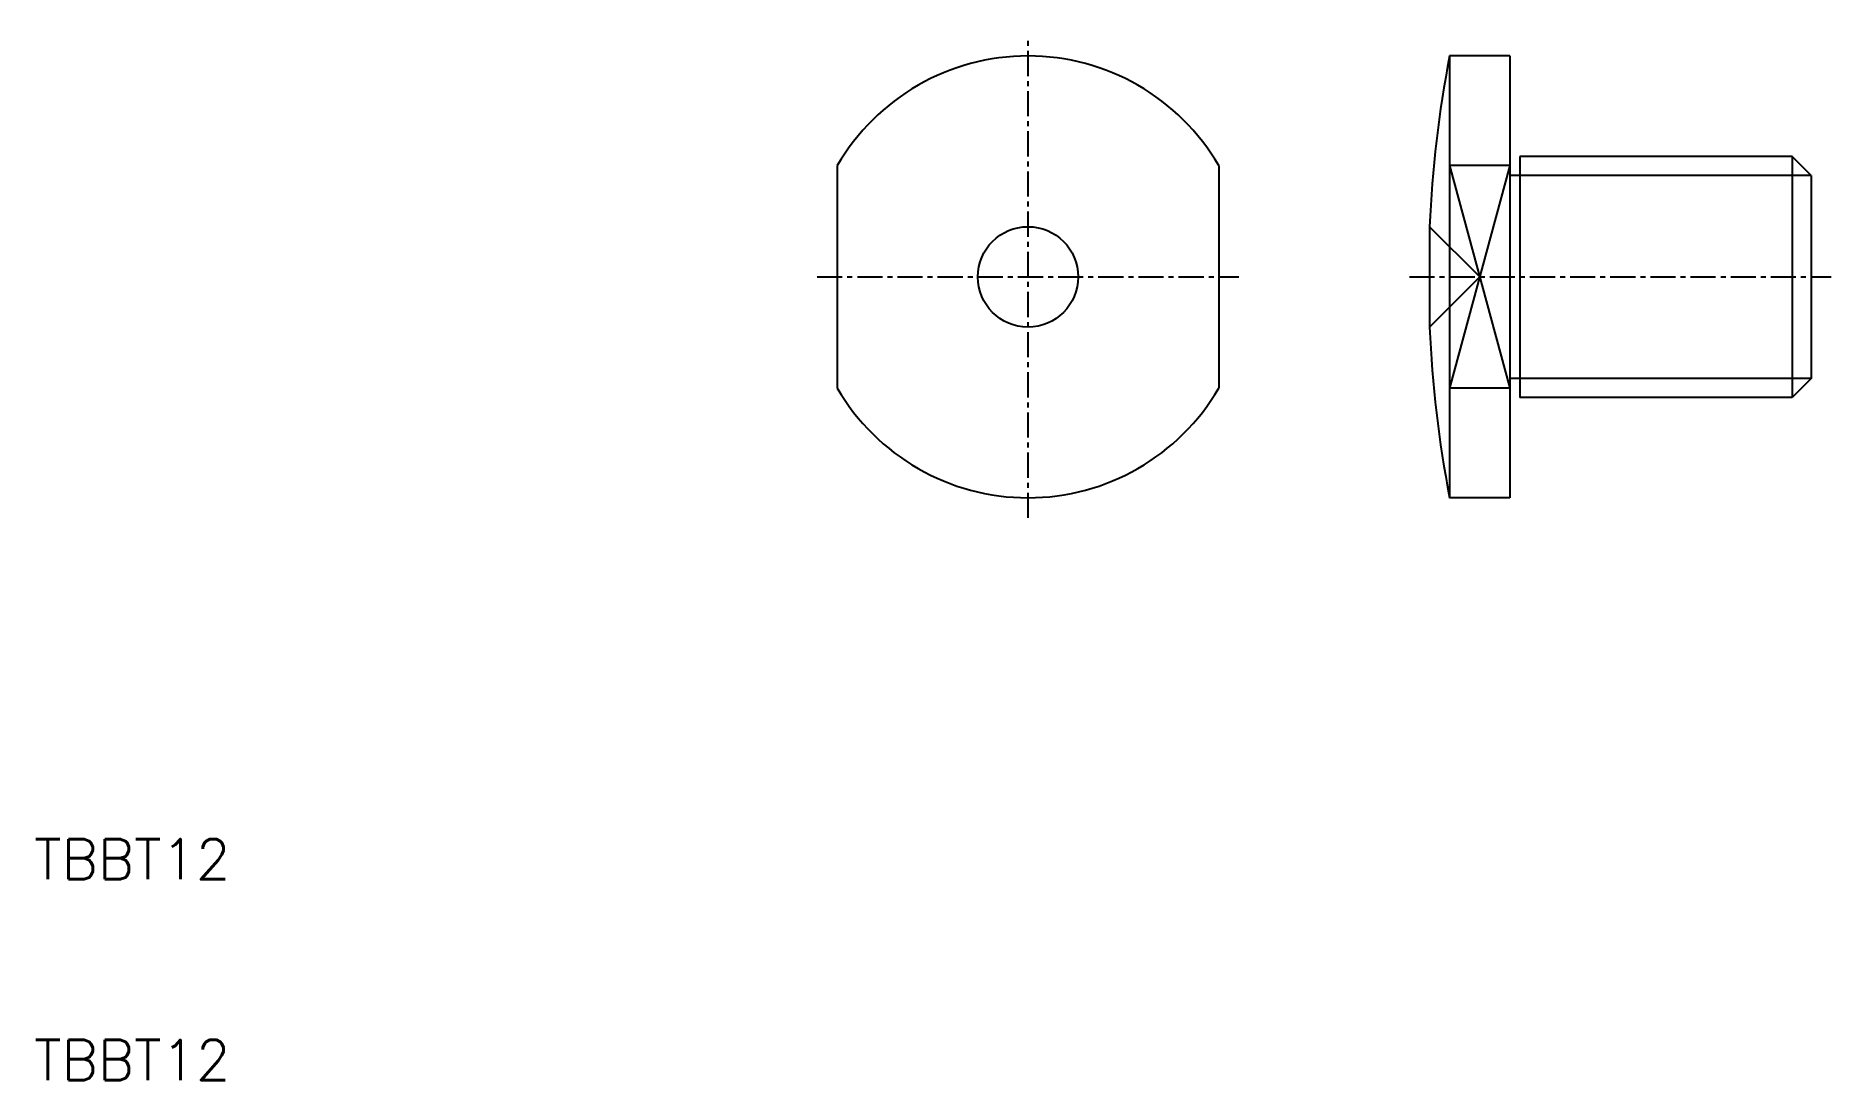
# Model space of a CAD drawing. Extents: x 10.1 to 99.5, y 10 to 62.
import ezdxf

# ---------------------------------------------------------------- set-up
doc = ezdxf.new("R2010")
doc.units = 0
doc.linetypes.add('CENTER', pattern=[2, 1.25, -0.25, 0.25, -0.25])
doc.layers.get('0').update_dxf_attribs({"linetype": 'CONTINUOUS'})
doc.layers.add('CENTER', color=1, linetype='CENTER')
doc.styles.get("Standard").update_dxf_attribs({"font": 'txt.shx'})

msp = doc.modelspace()

# ---------------------------------------------------------------- linework, layer by layer
at = {"color": 7, "linetype": 'CONTINUOUS'}
for p, q in [((80.5, 61), (80.5, 39)), ((83.5, 61), (80.5, 61)), ((83.5, 61), (83.5, 39)), ((50, 55.545), (50, 44.455)), ((69, 55.545), (69, 44.455)), ((83.5, 55.545), (80.5, 55.545)), ((84, 56), (84, 44)), ((97.553, 56), (84, 56)), ((98.5, 55.053), (97.553, 56)), ((97.553, 56), (97.553, 44)), ((84, 55.053), (83.5, 55.053)), ((98.5, 55.053), (98.5, 44.947)), ((79.5, 52.5), (79.5, 47.5)), ((84, 44.947), (83.5, 44.947)), ((98.5, 44.947), (97.553, 44)), ((83.5, 44.455), (80.5, 44.455)), ((97.553, 44), (84, 44)), ((83.5, 39), (80.5, 39))]:
    msp.add_line(p, q, dxfattribs=at)
at = {"color": 3, "linetype": 'CONTINUOUS'}
for p, q in [((83.5, 55.545), (80.5, 44.455)), ((80.5, 55.545), (83.5, 44.455)), ((98.5, 55.053), (84, 55.053)), ((82, 50), (79.5, 52.5)), ((82, 50), (79.5, 47.5)), ((98.5, 44.947), (84, 44.947))]:
    msp.add_line(p, q, dxfattribs=at)
at = {"color": 7, "linetype": 'CONTINUOUS'}
msp.add_circle((59.5, 50), 2.5, dxfattribs=at)
for centre, radius, start, end in [((59.5, 50), 11, 30.27264, 149.72736), ((137.247, 50.015), 57.8, 169.0443, 177.53603), ((137.247, 49.985), 57.8, 182.46397, 190.9557), ((59.5, 50), 11, 210.27264, 329.72736)]:
    msp.add_arc(centre, radius, start, end, dxfattribs=at)
at = {"layer": 'CENTER', "color": 1, "linetype": 'CENTER'}
for p, q in [((59.5, 38), (59.5, 62)), ((49, 50), (70, 50)), ((78.5, 50), (99.5, 50))]:
    msp.add_line(p, q, dxfattribs=at)

# ---------------------------------------------------------------- texts
at = {"color": 7, "linetype": 'CONTINUOUS'}
for p in [(10, 20), (10, 10)]:
    msp.add_text('TBBT12', height=2, dxfattribs=at).set_placement(p)

doc.saveas('drawing.dxf')
